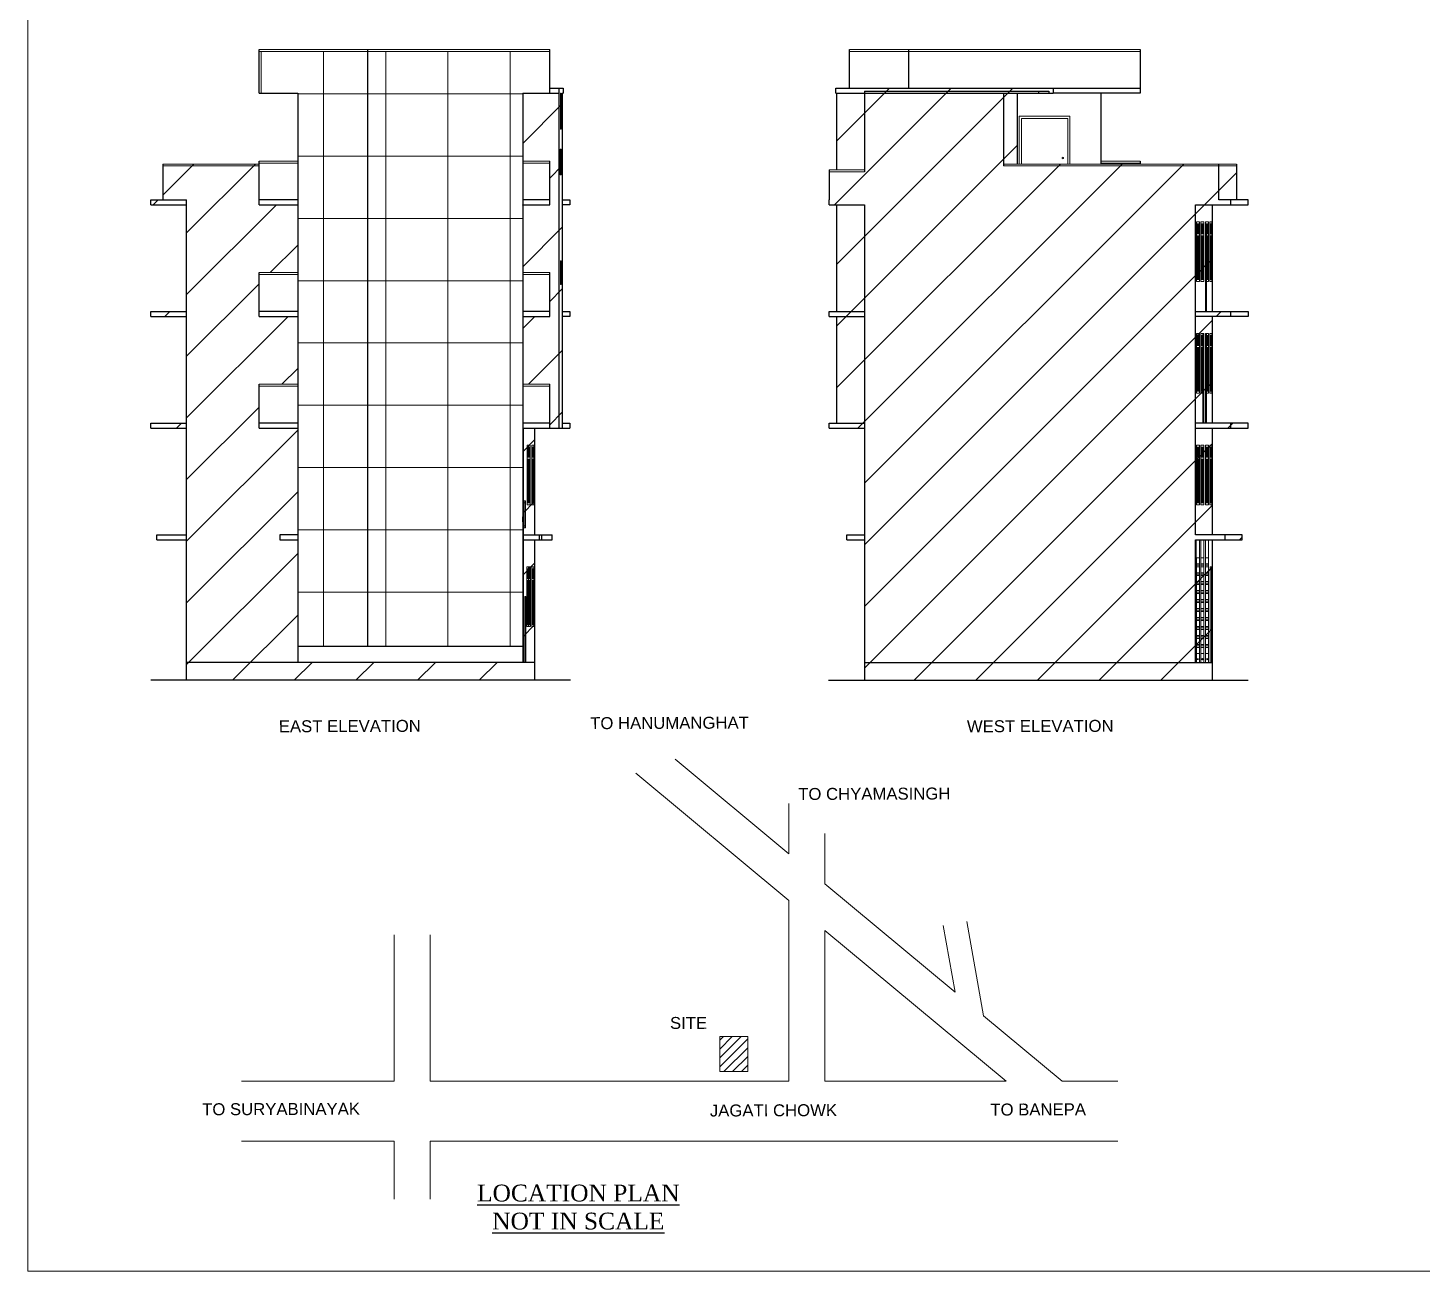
# Model space of a CAD drawing. Header units: inches. Extents: x 118399 to 125163, y -32081 to -26901.
# Drawn here: x 122078 to 123478, y -29056 to -27809 of the extents above; entities that cross this region are included whole.
import ezdxf

# ---------------------------------------------------------------- set-up
doc = ezdxf.new("R2010")
doc.units = ezdxf.units.IN
doc.header["$LTSCALE"] = 5
doc.header["$MEASUREMENT"] = 0
for name, color, linetype, lineweight in [('A-WALL', 7, 'Continuous', 9), ('DOOR', 62, 'Continuous', 0), ('ele1', 21, 'Continuous', 20), ('Railing', 43, 'Continuous', 18), ('win', 5, 'Continuous', 18)]:
    doc.layers.add(name, color=color, linetype=linetype, lineweight=lineweight)
for name, color, linetype in [('column', 4, 'Continuous'), ('TEXT', 6, 'Continuous'), ('WALL', 7, 'Continuous')]:
    doc.layers.add(name, color=color, linetype=linetype)
doc.styles.add('DIMTEXT', font='arial.ttf', dxfattribs={"height": 8})
doc.styles.add('ordinary', font='times.ttf')

msp = doc.modelspace()

# ---------------------------------------------------------------- hatches: boundary and pattern name
at = {"layer": 'A-WALL', "ltscale": 5}
h = msp.add_hatch(dxfattribs=at)
h.set_pattern_fill('ANSI37', color=256, scale=500, angle=45)
h.paths.add_polyline_path([(122575, -27874.4), (122602.1, -27874.4), (122602.1, -27869.4), (122602.1, -27832.4), (122419.4, -27832.4), (122419.4, -28429.4), (122575, -28429.4)])
h.paths.add_polyline_path([(122419.4, -27832.4), (122310.4, -27832.4), (122310.4, -27874.4), (122349.4, -27874.4), (122349.4, -28429.4), (122419.4, -28429.4)])
h.paths.add_polyline_path([(123868.2, -27312), (124000.6, -27312), (124000.6, -27268), (123882.2, -27268), (123882.2, -27200), (123868.2, -27200), (123868.2, -27195), (123868.2, -27088), (123921.2, -27088), (123921.2, -27046), (123594.4, -27046), (123594.4, -27083), (123594.4, -27643), (123868.2, -27643), (123868.2, -27536), (124001, -27536), (124001, -27531), (124001.4, -27531), (124001.4, -27424), (124000.6, -27424), (124000.6, -27419), (123868.2, -27419)])
h.paths.add_polyline_path([(123899.7, -27447), (123971.7, -27447), (123971.7, -27507), (123899.7, -27507)], flags=16)
h.paths.add_polyline_path([(123901.7, -27449), (123934.7, -27449), (123969.7, -27449), (123969.7, -27459), (123969.7, -27505), (123952.7, -27505), (123920.7, -27505), (123901.7, -27505), (123901.7, -27461)], flags=0)
h.paths.add_polyline_path([(123901.7, -27459), (123934.7, -27459), (123952.7, -27459), (123952.7, -27461), (123920.7, -27461), (123901.7, -27461)], flags=0)
at = {"layer": 'WALL', "linetype": 'ByBlock', "ltscale": 5, "true_color": 0xf8991e}
h = msp.add_hatch(dxfattribs=at)
h.set_pattern_fill('ANSI31', color=30, scale=350)
h.set_pattern_definition([(45, (-13531.305, -4278.02), (-30.935922, 30.935922), [])])
h.paths.add_polyline_path([(122310.4, -27945.4), (122213.8, -27945.4), (122213.8, -27981.4), (122201.8, -27981.4), (122201.8, -27986.4), (122237.8, -27986.4), (122237.8, -28093.4), (122201.8, -28093.4), (122201.8, -28098.4), (122237.8, -28098.4), (122237.8, -28205.4), (122201.8, -28205.4), (122201.8, -28210.4), (122237.8, -28210.4), (122237.8, -28317.4), (122207.8, -28317.4), (122207.8, -28322.4), (122237.8, -28322.4), (122237.8, -28463.4), (122587, -28463.4), (122587, -28445.4), (122349.4, -28445.4), (122349.4, -28322.4), (122331.4, -28322.4), (122331.4, -28317.4), (122349.4, -28317.4), (122349.4, -28210.4), (122310.4, -28210.4), (122310.4, -28166.4), (122349.4, -28166.4), (122349.4, -28098.4), (122310.4, -28098.4), (122310.4, -28054.4), (122349.4, -28054.4), (122349.4, -27986.4), (122310.4, -27986.4)])
h.paths.add_polyline_path([(122615.7, -27874.4), (122575, -27874.4), (122575, -27942.4), (122602.1, -27942.4), (122602.1, -27986.4), (122575, -27986.4), (122575, -28054.4), (122602.1, -28054.4), (122602.1, -28098.4), (122575, -28098.4), (122575, -28166.4), (122602.1, -28166.4), (122602.1, -28210.4), (122575, -28210.4), (122575, -28445.4), (122587, -28445.4), (122587, -28322.4), (122604.7, -28322.4), (122604.7, -28317.4), (122587, -28317.4), (122587, -28304.4), (122575, -28304.4), (122575, -28299.4), (122587, -28299.4), (122587, -28210.4), (122622.4, -28210.4), (122622.4, -28205.4), (122614.7, -28205.4), (122614.7, -28098.4), (122622.4, -28098.4), (122622.4, -28093.4), (122614.7, -28093.4), (122614.7, -27986.4), (122622.4, -27986.4), (122622.4, -27981.4), (122614.7, -27981.4), (122614.7, -27874.4)])
h = msp.add_hatch(dxfattribs=at)
h.set_pattern_fill('ANSI31', color=30, scale=350)
h.set_pattern_definition([(45, (114828.204, -24290.43), (-30.93592, 30.93592), [])])
h.paths.add_polyline_path([(122917.9, -28463.4), (122917.9, -28322.4), (122900.2, -28322.4), (122900.2, -28317.4), (122917.9, -28317.4), (122917.9, -28210.4), (122882.5, -28210.4), (122882.5, -28205.4), (122917.9, -28205.4), (122890.2, -28205.4), (122890.2, -28098.4), (122882.5, -28098.4), (122882.5, -28093.4), (122890.2, -28093.4), (122890.2, -27986.4), (122882.5, -27986.4), (122882.5, -27951.4), (122890.2, -27951.4), (122890.2, -27874.4), (122889.2, -27874.4), (122889.2, -27869.4), (123071.2, -27869.4), (123107.2, -27869.4), (123107.2, -27874.4), (123071.2, -27874.4), (123071.2, -27945.4), (123291.1, -27945.4), (123291.1, -27981.4), (123303.1, -27981.4), (123303.1, -27986.4), (123267.1, -27986.4), (123267.1, -28093.4), (123303.1, -28093.4), (123303.1, -28098.4), (123267.1, -28098.4), (123267.1, -28205.4), (123303.1, -28205.4), (123303.1, -28210.4), (123267.1, -28210.4), (123267.1, -28317.4), (123297.1, -28317.4), (123297.1, -28322.4), (123267.1, -28322.4), (123267.1, -28463.4)])
h = msp.add_hatch(dxfattribs=at)
h.set_pattern_fill('ANSI31', color=30, scale=50)
h.set_pattern_definition([(45, (110141.3113, -24830.2254), (-4.4194174, 4.4194174), [])])
h.paths.add_polyline_path([(122772.9, -28855.9), (122800.8, -28855.9), (122800.8, -28820.9), (122772.9, -28820.9)])

# ---------------------------------------------------------------- linework, layer by layer
at = {"layer": 'A-WALL', "color": 1, "ltscale": 5}
for p, q in [((123250.9, -28340.4), (123250.9, -28322.4)), ((123254.2, -28340.4), (123254.2, -28322.4)), ((123255.4, -28340.4), (123255.4, -28322.4)), ((123258.6, -28340.4), (123258.6, -28322.4)), ((123260, -28340.4), (123260, -28322.4)), ((123263.2, -28340.4), (123263.2, -28322.4)), ((123250.9, -28340.4), (123254.2, -28340.4)), ((123251, -28340.4), (123251, -28445.4)), ((123254.1, -28340.4), (123254.1, -28445.4)), ((123255.4, -28340.4), (123258.6, -28340.4)), ((123255.5, -28340.4), (123255.5, -28445.4)), ((123258.5, -28340.4), (123258.5, -28445.4)), ((123260, -28340.4), (123263.2, -28340.4)), ((123260.1, -28340.4), (123260.1, -28445.4)), ((123263.1, -28340.4), (123263.1, -28445.4)), ((123251, -28346.4), (123254.1, -28346.4)), ((123251, -28347.9), (123254.1, -28347.9)), ((123251, -28349.4), (123254.1, -28349.4)), ((123251, -28355.4), (123254.1, -28355.4)), ((123251, -28356.9), (123254.1, -28356.9)), ((123255.5, -28346.4), (123258.5, -28346.4)), ((123255.5, -28347.9), (123258.5, -28347.9)), ((123255.5, -28349.4), (123258.5, -28349.4)), ((123255.5, -28355.4), (123258.5, -28355.4)), ((123255.5, -28356.9), (123258.5, -28356.9)), ((123260.1, -28346.4), (123263.1, -28346.4)), ((123260.1, -28347.9), (123263.1, -28347.9)), ((123260.1, -28349.4), (123263.1, -28349.4)), ((123260.1, -28355.4), (123263.1, -28355.4)), ((123260.1, -28356.9), (123263.1, -28356.9)), ((123251, -28358.4), (123254.1, -28358.4)), ((123251, -28364.4), (123254.1, -28364.4)), ((123251, -28365.9), (123254.1, -28365.9)), ((123251, -28367.4), (123254.1, -28367.4)), ((123255.5, -28358.4), (123258.5, -28358.4)), ((123255.5, -28364.4), (123258.5, -28364.4)), ((123255.5, -28365.9), (123258.5, -28365.9)), ((123255.5, -28367.4), (123258.5, -28367.4)), ((123260.1, -28358.4), (123263.1, -28358.4)), ((123260.1, -28364.4), (123263.1, -28364.4)), ((123260.1, -28365.9), (123263.1, -28365.9)), ((123260.1, -28367.4), (123263.1, -28367.4)), ((123251, -28373.4), (123254.1, -28373.4)), ((123251, -28374.9), (123254.1, -28374.9)), ((123251, -28376.4), (123254.1, -28376.4)), ((123251, -28382.4), (123254.1, -28382.4)), ((123251, -28383.9), (123254.1, -28383.9)), ((123251, -28385.4), (123254.1, -28385.4)), ((123255.5, -28373.4), (123258.5, -28373.4)), ((123255.5, -28374.9), (123258.5, -28374.9)), ((123255.5, -28376.4), (123258.5, -28376.4)), ((123255.5, -28382.4), (123258.5, -28382.4)), ((123255.5, -28383.9), (123258.5, -28383.9)), ((123255.5, -28385.4), (123258.5, -28385.4)), ((123260.1, -28373.4), (123263.1, -28373.4)), ((123260.1, -28374.9), (123263.1, -28374.9)), ((123260.1, -28376.4), (123263.1, -28376.4)), ((123260.1, -28382.4), (123263.1, -28382.4)), ((123260.1, -28383.9), (123263.1, -28383.9)), ((123260.1, -28385.4), (123263.1, -28385.4)), ((123251, -28391.4), (123254.1, -28391.4)), ((123251, -28392.9), (123254.1, -28392.9)), ((123251, -28394.4), (123254.1, -28394.4)), ((123255.5, -28391.4), (123258.5, -28391.4)), ((123255.5, -28392.9), (123258.5, -28392.9)), ((123255.5, -28394.4), (123258.5, -28394.4)), ((123260.1, -28391.4), (123263.1, -28391.4)), ((123260.1, -28392.9), (123263.1, -28392.9)), ((123260.1, -28394.4), (123263.1, -28394.4)), ((123251, -28400.4), (123254.1, -28400.4)), ((123251, -28401.9), (123254.1, -28401.9)), ((123251, -28403.4), (123254.1, -28403.4)), ((123251, -28409.4), (123254.1, -28409.4)), ((123251, -28410.9), (123254.1, -28410.9)), ((123251, -28412.4), (123254.1, -28412.4)), ((123255.5, -28400.4), (123258.5, -28400.4)), ((123255.5, -28401.9), (123258.5, -28401.9)), ((123255.5, -28403.4), (123258.5, -28403.4)), ((123255.5, -28409.4), (123258.5, -28409.4)), ((123255.5, -28410.9), (123258.5, -28410.9)), ((123255.5, -28412.4), (123258.5, -28412.4)), ((123260.1, -28400.4), (123263.1, -28400.4)), ((123260.1, -28401.9), (123263.1, -28401.9)), ((123260.1, -28403.4), (123263.1, -28403.4)), ((123260.1, -28409.4), (123263.1, -28409.4)), ((123260.1, -28410.9), (123263.1, -28410.9)), ((123260.1, -28412.4), (123263.1, -28412.4)), ((123251, -28418.4), (123254.1, -28418.4)), ((123251, -28419.9), (123254.1, -28419.9)), ((123251, -28421.4), (123254.1, -28421.4)), ((123251, -28427.4), (123254.1, -28427.4)), ((123255.5, -28418.4), (123258.5, -28418.4)), ((123255.5, -28419.9), (123258.5, -28419.9)), ((123255.5, -28421.4), (123258.5, -28421.4)), ((123255.5, -28427.4), (123258.5, -28427.4)), ((123260.1, -28418.4), (123263.1, -28418.4)), ((123260.1, -28419.9), (123263.1, -28419.9)), ((123260.1, -28421.4), (123263.1, -28421.4)), ((123260.1, -28427.4), (123263.1, -28427.4)), ((123251, -28428.9), (123254.1, -28428.9)), ((123251, -28430.4), (123254.1, -28430.4)), ((123251, -28436.4), (123254.1, -28436.4)), ((123255.5, -28428.9), (123258.5, -28428.9)), ((123255.5, -28430.4), (123258.5, -28430.4)), ((123255.5, -28436.4), (123258.5, -28436.4)), ((123260.1, -28428.9), (123263.1, -28428.9)), ((123260.1, -28430.4), (123263.1, -28430.4)), ((123260.1, -28436.4), (123263.1, -28436.4))]:
    msp.add_line(p, q, dxfattribs=at)
at = {"layer": 'A-WALL', "ltscale": 5}
for p, q in [((122842.1, -28637.5), (122727.9, -28542.6)), ((122842.1, -28684.4), (122688.5, -28556.6)), ((122842.1, -28637.5), (122842.1, -28587)), ((122878.1, -28667.5), (122878.1, -28617)), ((123008.8, -28776.1), (122878.1, -28667.5)), ((122842.1, -28865.6), (122842.1, -28684.4)), ((123037.4, -28799.9), (123020.5, -28705.3)), ((122446, -28865.6), (122446, -28718.6)), ((122482, -28865.6), (122482, -28718.6)), ((122878.1, -28865.6), (122878.1, -28714.3)), ((123060.1, -28865.6), (122878.1, -28714.3)), ((123008.8, -28776.1), (122996.9, -28709.5)), ((123116.4, -28865.6), (123037.4, -28799.9)), ((122446, -28865.6), (122292.7, -28865.6)), ((122482, -28865.6), (122842.1, -28865.6)), ((122878.1, -28865.6), (123060.1, -28865.6)), ((123116.4, -28865.6), (123172.1, -28865.6)), ((122292.7, -28925.6), (122446, -28925.6)), ((122446, -28983.8), (122446, -28925.6)), ((122482, -28925.6), (123172.1, -28925.6)), ((122482, -28983.8), (122482, -28925.6))]:
    msp.add_line(p, q, dxfattribs=at)
at = {"layer": 'A-WALL', "color": 1, "ltscale": 5}
for points in [[(123251.1, -28441.5), (123251.3, -28441.5), (123251.3, -28442.8), (123251.1, -28442.8)], [(123252.4, -28441.5), (123252.6, -28441.5), (123252.6, -28442.8), (123252.4, -28442.8)], [(123254, -28441.5), (123253.8, -28441.5), (123253.8, -28442.8), (123254, -28442.8)], [(123255.6, -28441.5), (123255.8, -28441.5), (123255.8, -28442.8), (123255.6, -28442.8)], [(123256.9, -28441.5), (123257.2, -28441.5), (123257.2, -28442.8), (123256.9, -28442.8)], [(123258.5, -28441.5), (123258.3, -28441.5), (123258.3, -28442.8), (123258.5, -28442.8)], [(123260.1, -28441.5), (123260.3, -28441.5), (123260.3, -28442.8), (123260.1, -28442.8)], [(123261.5, -28441.5), (123261.7, -28441.5), (123261.7, -28442.8), (123261.5, -28442.8)], [(123263.1, -28441.5), (123262.9, -28441.5), (123262.9, -28442.8), (123263.1, -28442.8)]]:
    msp.add_lwpolyline(points, close=True, dxfattribs=at)
at = {"layer": 'A-WALL', "ltscale": 5}
msp.add_lwpolyline([(122772.9, -28820.9), (122800.8, -28820.9), (122800.8, -28855.9), (122772.9, -28855.9)], close=True, dxfattribs=at)
for centre, radius in [((123117, -27939.4), 0.766), ((122577.5, -28416.6), 0.0229)]:
    msp.add_circle(centre, radius, dxfattribs=at)
at = {"layer": 'DOOR', "lineweight": 13}
for p, q in [((123073.1, -27897.4), (123073.1, -27945.4)), ((123073.1, -27897.4), (123124.1, -27897.4)), ((123073.1, -27945.4), (123073.1, -27898.4)), ((123075.6, -27899.9), (123075.6, -27945.4)), ((123075.6, -27899.9), (123122.1, -27899.9)), ((123122.1, -27945.4), (123122.1, -27899.9)), ((123124.1, -27945.4), (123124.1, -27897.4)), ((122577.2, -28445.2), (122577.2, -28379.4)), ((122577.2, -28379.4), (122577.2, -28445.4)), ((122577.2, -28379.4), (122578.3, -28379.4)), ((122577.3, -28381.9), (122577.3, -28445.4)), ((122577.3, -28381.9), (122578.2, -28381.9)), ((122578.2, -28445.4), (122578.2, -28381.9)), ((122578.3, -28445.4), (122578.3, -28379.4))]:
    msp.add_line(p, q, dxfattribs=at)
at = {"layer": 'DOOR'}
msp.add_lwpolyline([(123264.8, -28352.4), (123264.8, -28445.4), (123264.7, -28445.4), (123264.7, -28349.4), (123266.2, -28349.4), (123266.2, -28445.4), (123266.1, -28445.4), (123266.1, -28352.4)], close=True, dxfattribs=at)
at = {"layer": 'ele1'}
msp.add_lwpolyline([(122078.5, -26900.8), (125163.4, -26900.8), (125163.4, -29056.1), (122078.5, -29056.1)], close=True, dxfattribs=at)
msp.add_lwpolyline([(122078.5, -26900.8), (125163.4, -26900.8), (125163.4, -29056.1), (122078.5, -29056.1)], close=True, dxfattribs=at)
at = {"layer": 'Railing', "color": 30}
for p, q in [((122310.4, -27830.4), (122419.4, -27830.4)), ((122310.4, -27832.4), (122419.4, -27832.4)), ((122419.4, -27830.4), (122602.1, -27830.4)), ((122419.4, -27832.4), (122602.1, -27832.4)), ((122902.8, -27830.4), (123194.5, -27830.4)), ((122902.8, -27832.4), (123194.5, -27832.4)), ((122213.8, -27945.4), (122310.4, -27945.4)), ((122213.8, -27947.4), (122310.4, -27947.4)), ((122310.4, -27942.4), (122349.4, -27942.4)), ((122310.4, -27944.4), (122349.4, -27944.4)), ((122575, -27942.4), (122602.1, -27942.4)), ((122575, -27944.4), (122602.1, -27944.4)), ((122882.5, -27951.4), (122917.9, -27951.4)), ((123057.4, -27945.4), (123291.1, -27945.4)), ((123057.4, -27947.4), (123291.1, -27947.4)), ((123155.5, -27942.4), (123194.5, -27942.4)), ((123155.5, -27944.4), (123194.5, -27944.4)), ((122882.5, -27953.4), (122917.9, -27953.4)), ((122310.4, -28054.4), (122349.4, -28054.4)), ((122310.4, -28056.4), (122349.4, -28056.4)), ((122575, -28054.4), (122602.1, -28054.4)), ((122575, -28056.4), (122602.1, -28056.4)), ((122310.4, -28166.4), (122349.4, -28166.4)), ((122310.4, -28168.4), (122349.4, -28168.4)), ((122575, -28166.4), (122602.1, -28166.4)), ((122575, -28168.4), (122602.1, -28168.4))]:
    msp.add_line(p, q, dxfattribs=at)
at = {"layer": 'WALL', "color": 2, "linetype": 'ByBlock', "ltscale": 5}
for p, q in [((122310.4, -27869.4), (122310.4, -27830.4)), ((122419.4, -27830.4), (122419.4, -28429.4)), ((122602.1, -27869.4), (122602.1, -27830.4)), ((122902.8, -27869.4), (122902.8, -27830.4)), ((122962.2, -27830.4), (122962.2, -27869.4)), ((123194.5, -27830.4), (123194.5, -27874.4)), ((122310.4, -27874.4), (122310.4, -27869.4)), ((122310.4, -27874.4), (122349.4, -27874.4)), ((122349.4, -27874.4), (122349.4, -28445.4)), ((122575, -27874.4), (122611.7, -27874.4)), ((122575, -27874.4), (122575, -28445.4)), ((122575, -27874.4), (122602.1, -27874.4)), ((122602.1, -27869.4), (122615.7, -27869.4)), ((122602.1, -27874.4), (122602.1, -27869.4)), ((122611.7, -28210.4), (122611.7, -27869.4)), ((122614.7, -27874.4), (122614.7, -28210.4)), ((122614.7, -27874.4), (122615.7, -27874.4)), ((122615.7, -27869.4), (122615.7, -27874.4)), ((122889.2, -27869.4), (123107.2, -27869.4)), ((122889.2, -27874.4), (122889.2, -27869.4)), ((122889.2, -27874.4), (123107.2, -27874.4)), ((122890.2, -27951.4), (122890.2, -27874.4)), ((122917.9, -27872.4), (122917.9, -27953.4)), ((122917.9, -27872.4), (123102.9, -27872.4)), ((122917.9, -27874.4), (122917.9, -27953.4)), ((123057.4, -27874.4), (123057.4, -27947.4)), ((123057.4, -27874.4), (123057.4, -27947.4)), ((123071.2, -27874.4), (123071.2, -27945.4)), ((123092.8, -27874.4), (123092.8, -27872.4)), ((123102.9, -27872.4), (123102.9, -27874.4)), ((123107.2, -27869.4), (123107.2, -27874.4)), ((123107.2, -27869.4), (123194.5, -27869.4)), ((123194.5, -27874.4), (123107.2, -27874.4)), ((123155.5, -27945.4), (123155.5, -27874.4)), ((122213.8, -27945.4), (122213.8, -27981.4)), ((122310.4, -27981.4), (122310.4, -27942.4)), ((122602.1, -27981.4), (122602.1, -27942.4)), ((122882.5, -27951.4), (122882.5, -27981.4)), ((123194.5, -27942.4), (123194.5, -27945.4)), ((123273.6, -27981.4), (123273.6, -27945.4)), ((123291.1, -27945.4), (123291.1, -27981.4)), ((122201.8, -27981.4), (122237.8, -27981.4)), ((122201.8, -27986.4), (122201.8, -27981.4)), ((122201.8, -27986.4), (122237.8, -27986.4)), ((122237.8, -28463.4), (122237.8, -27981.4)), ((122349.4, -27981.4), (122310.4, -27981.4)), ((122310.4, -27986.4), (122310.4, -27981.4)), ((122310.4, -27986.4), (122349.4, -27986.4)), ((122602.1, -27981.4), (122575, -27981.4)), ((122575, -27986.4), (122602.1, -27986.4)), ((122602.1, -27986.4), (122602.1, -27981.4)), ((122614.7, -27981.4), (122622.4, -27981.4)), ((122622.4, -27986.4), (122614.7, -27986.4)), ((122622.4, -27981.4), (122622.4, -27986.4)), ((122882.5, -27986.4), (122882.5, -27981.4)), ((122882.5, -27986.4), (122917.9, -27986.4)), ((122890.2, -28093.4), (122890.2, -27986.4)), ((122917.9, -27986.4), (122917.9, -28210.4)), ((123250, -27986.4), (123303.1, -27986.4)), ((123250, -28317.4), (123250, -27986.4)), ((123267.1, -28093.4), (123267.1, -27986.4)), ((123285.4, -27981.4), (123273.6, -27981.4)), ((123303.1, -27981.4), (123285.4, -27981.4)), ((123285.4, -27986.4), (123285.4, -27981.4)), ((123303.1, -27986.4), (123303.1, -27981.4)), ((122310.4, -28093.4), (122310.4, -28054.4)), ((122602.1, -28093.4), (122602.1, -28054.4)), ((122201.8, -28093.4), (122237.8, -28093.4)), ((122201.8, -28098.4), (122201.8, -28093.4)), ((122201.8, -28098.4), (122237.8, -28098.4)), ((122349.4, -28093.4), (122310.4, -28093.4)), ((122310.4, -28098.4), (122310.4, -28093.4)), ((122310.4, -28098.4), (122349.4, -28098.4)), ((122602.1, -28093.4), (122575, -28093.4)), ((122575, -28098.4), (122602.1, -28098.4)), ((122602.1, -28098.4), (122602.1, -28093.4)), ((122614.7, -28093.4), (122622.4, -28093.4)), ((122622.4, -28098.4), (122614.7, -28098.4)), ((122622.4, -28093.4), (122622.4, -28098.4)), ((122882.5, -28093.4), (122917.9, -28093.4)), ((122882.5, -28098.4), (122882.5, -28093.4)), ((122882.5, -28098.4), (122917.9, -28098.4)), ((122890.2, -28205.4), (122890.2, -28098.4)), ((123250, -28093.4), (123303.1, -28093.4)), ((123303.1, -28098.4), (123250, -28098.4)), ((123267.1, -28205.4), (123267.1, -28098.4)), ((123285.4, -28098.4), (123285.4, -28093.4)), ((123303.1, -28093.4), (123303.1, -28098.4)), ((122310.4, -28205.4), (122310.4, -28166.4)), ((122602.1, -28205.4), (122602.1, -28166.4)), ((122201.8, -28205.4), (122237.8, -28205.4)), ((122201.8, -28210.4), (122201.8, -28205.4)), ((122201.8, -28210.4), (122237.8, -28210.4)), ((122349.4, -28205.4), (122310.4, -28205.4)), ((122310.4, -28210.4), (122310.4, -28205.4)), ((122310.4, -28210.4), (122349.4, -28210.4)), ((122602.1, -28205.4), (122575, -28205.4)), ((122575, -28210.4), (122602.1, -28210.4)), ((122575.7, -28210.4), (122622.4, -28210.4)), ((122575.7, -28299.4), (122575.7, -28210.4)), ((122575.7, -28295.4), (122575.7, -28210.4)), ((122587, -28210.4), (122587, -28317.4)), ((122602.1, -28210.4), (122602.1, -28205.4)), ((122614.7, -28205.4), (122622.4, -28205.4)), ((122622.4, -28205.4), (122622.4, -28210.4)), ((122882.5, -28205.4), (122917.9, -28205.4)), ((122882.5, -28210.4), (122882.5, -28205.4)), ((122882.5, -28210.4), (122917.9, -28210.4)), ((122917.9, -28210.4), (122917.9, -28463.4)), ((123303.1, -28205.4), (123250, -28205.4)), ((123250, -28210.4), (123303.1, -28210.4)), ((123267.1, -28317.4), (123267.1, -28210.4)), ((123285.4, -28210.4), (123285.4, -28205.4)), ((123303.1, -28210.4), (123303.1, -28205.4)), ((122575, -28304.4), (122575, -28299.4)), ((122575.7, -28317.4), (122575.7, -28295.4)), ((122575.7, -28445.4), (122575.7, -28304.4)), ((122587, -28304.4), (122587, -28317.4)), ((122207.8, -28317.4), (122237.8, -28317.4)), ((122207.8, -28322.4), (122207.8, -28317.4)), ((122207.8, -28322.4), (122237.8, -28322.4)), ((122331.4, -28317.4), (122331.4, -28322.4)), ((122349.4, -28317.4), (122331.4, -28317.4)), ((122331.4, -28322.4), (122349.4, -28322.4)), ((122575.7, -28317.4), (122604.7, -28317.4)), ((122575.7, -28322.4), (122604.7, -28322.4)), ((122587, -28322.4), (122587, -28445.4)), ((122591.4, -28317.4), (122591.4, -28322.4)), ((122593.7, -28317.4), (122593.7, -28322.4)), ((122604.7, -28322.4), (122604.7, -28317.4)), ((122900.2, -28317.4), (122917.9, -28317.4)), ((122900.2, -28322.4), (122900.2, -28317.4)), ((122900.2, -28322.4), (122917.9, -28322.4)), ((123297.1, -28317.4), (123250, -28317.4)), ((123250, -28445.4), (123250, -28322.4)), ((123250, -28322.4), (123297.1, -28322.4)), ((123267.1, -28463.4), (123267.1, -28322.4)), ((123279.5, -28317.4), (123279.5, -28322.4)), ((123297.1, -28322.4), (123297.1, -28317.4)), ((122575, -28429.4), (122349.4, -28429.4)), ((122587, -28445.4), (122237.8, -28445.4)), ((122587, -28445.4), (122587, -28463.4)), ((122917.9, -28445.4), (123267.1, -28445.4)), ((122623, -28463.4), (122201.8, -28463.4)), ((122881.9, -28463.4), (123303.1, -28463.4))]:
    msp.add_line(p, q, dxfattribs=at)
at = {"layer": 'win'}
for p, q in [((122612.9, -27874.4), (122612.9, -27910.4)), ((122612.9, -27874.4), (122613.5, -27874.4)), ((122612.9, -27876.4), (122612.9, -27908.4)), ((122612.9, -27876.4), (122613.4, -27876.4)), ((122613.2, -27876.4), (122613.2, -27908.4)), ((122613.4, -27876.4), (122613.4, -27908.4)), ((122613.5, -27874.4), (122613.5, -27910.4)), ((122613.4, -27908.4), (122612.9, -27908.4)), ((122613.5, -27910.4), (122612.9, -27910.4)), ((122612.7, -27930.4), (122612.7, -27956.4)), ((122612.7, -27930.4), (122613.6, -27930.4)), ((122612.8, -27932.4), (122612.8, -27954.4)), ((122612.8, -27932.4), (122613.6, -27932.4)), ((122613.2, -27932.4), (122613.2, -27954.4)), ((122613.6, -27930.4), (122613.6, -27956.4)), ((122613.6, -27932.4), (122613.6, -27954.4)), ((122613.6, -27956.4), (122612.7, -27956.4)), ((122613.6, -27954.4), (122612.8, -27954.4)), ((123251.1, -28003.4), (123254, -28003.4)), ((123251.1, -28063.4), (123251.1, -28003.4)), ((123251.2, -28005.4), (123252, -28005.4)), ((123251.2, -28015.4), (123251.2, -28005.4)), ((123252, -28005.4), (123252, -28015.4)), ((123252.1, -28005.4), (123253, -28005.4)), ((123252.1, -28005.4), (123252.1, -28015.4)), ((123253, -28005.4), (123253.9, -28005.4)), ((123253, -28005.4), (123253, -28015.4)), ((123253, -28005.4), (123253, -28015.4)), ((123253.9, -28015.4), (123253.9, -28005.4)), ((123254, -28063.4), (123254, -28003.4)), ((123255.6, -28003.4), (123258.5, -28003.4)), ((123255.6, -28063.4), (123255.6, -28003.4)), ((123255.7, -28005.4), (123256.6, -28005.4)), ((123255.7, -28015.4), (123255.7, -28005.4)), ((123256.6, -28005.4), (123257.5, -28005.4)), ((123256.6, -28005.4), (123256.6, -28015.4)), ((123256.6, -28005.4), (123256.6, -28015.4)), ((123257.5, -28005.4), (123258.4, -28005.4)), ((123257.5, -28005.4), (123257.5, -28015.4)), ((123257.5, -28005.4), (123257.5, -28015.4)), ((123258.4, -28015.4), (123258.4, -28005.4)), ((123258.5, -28063.4), (123258.5, -28003.4)), ((123260.2, -28003.4), (123263, -28003.4)), ((123260.2, -28093.4), (123260.2, -28003.4)), ((123260.2, -28005.4), (123261, -28005.4)), ((123260.2, -28015.4), (123260.2, -28005.4)), ((123261, -28005.4), (123261, -28015.4)), ((123261.1, -28005.4), (123262, -28005.4)), ((123261.1, -28005.4), (123261.1, -28015.4)), ((123261.1, -28005.4), (123261.1, -28015.4)), ((123261.1, -28005.4), (123261.1, -28093.4)), ((123262, -28005.4), (123262, -28015.4)), ((123262.1, -28005.4), (123263, -28005.4)), ((123262.1, -28005.4), (123262.1, -28015.4)), ((123263, -28063.4), (123263, -28003.4)), ((123263, -28015.4), (123263, -28005.4)), ((123264.4, -28003.4), (123266.5, -28003.4)), ((123264.4, -28063.4), (123264.4, -28003.4)), ((123264.4, -28005.4), (123265.4, -28005.4)), ((123264.4, -28015.4), (123264.4, -28005.4)), ((123265.4, -28015.4), (123265.4, -28005.4)), ((123265.5, -28005.4), (123266.5, -28005.4)), ((123265.5, -28015.4), (123265.5, -28005.4)), ((123266.5, -28063.4), (123266.5, -28003.4)), ((123266.5, -28015.4), (123266.5, -28005.4)), ((123251.2, -28015.4), (123252, -28015.4)), ((123251.2, -28017.4), (123251.7, -28017.4)), ((123251.2, -28061.4), (123251.2, -28017.4)), ((123251.7, -28017.4), (123252.2, -28017.4)), ((123251.7, -28017.4), (123251.7, -28061.4)), ((123251.7, -28017.4), (123251.7, -28061.4)), ((123252.1, -28015.4), (123253, -28015.4)), ((123252.2, -28017.4), (123252.2, -28061.4)), ((123252.3, -28017.4), (123252.8, -28017.4)), ((123252.3, -28017.4), (123252.3, -28061.4)), ((123252.8, -28017.4), (123253.3, -28017.4)), ((123252.8, -28017.4), (123252.8, -28061.4)), ((123252.8, -28017.4), (123252.8, -28061.4)), ((123253, -28015.4), (123253.9, -28015.4)), ((123253.3, -28017.4), (123253.3, -28061.4)), ((123253.4, -28017.4), (123253.9, -28017.4)), ((123253.4, -28017.4), (123253.4, -28061.4)), ((123253.9, -28061.4), (123253.9, -28017.4)), ((123255.7, -28015.4), (123256.6, -28015.4)), ((123255.7, -28017.4), (123256.2, -28017.4)), ((123255.7, -28061.4), (123255.7, -28017.4)), ((123256.2, -28017.4), (123256.7, -28017.4)), ((123256.2, -28017.4), (123256.2, -28061.4)), ((123256.2, -28017.4), (123256.2, -28061.4)), ((123256.6, -28015.4), (123257.5, -28015.4)), ((123256.7, -28017.4), (123256.7, -28061.4)), ((123256.8, -28017.4), (123257.3, -28017.4)), ((123256.8, -28017.4), (123256.8, -28061.4)), ((123257.3, -28017.4), (123257.8, -28017.4)), ((123257.3, -28017.4), (123257.3, -28061.4)), ((123257.3, -28017.4), (123257.3, -28061.4)), ((123257.5, -28015.4), (123258.4, -28015.4)), ((123257.8, -28017.4), (123257.8, -28061.4)), ((123257.9, -28017.4), (123258.4, -28017.4)), ((123257.9, -28017.4), (123257.9, -28061.4)), ((123258.4, -28061.4), (123258.4, -28017.4)), ((123261, -28015.4), (123260.2, -28015.4)), ((123260.2, -28093.4), (123260.2, -28017.4)), ((123261, -28017.4), (123260.2, -28017.4)), ((123261, -28017.4), (123261, -28093.4)), ((123261.1, -28015.4), (123262, -28015.4)), ((123261.1, -28017.4), (123261.7, -28017.4)), ((123261.7, -28017.4), (123262.3, -28017.4)), ((123261.7, -28017.4), (123261.7, -28061.4)), ((123261.7, -28017.4), (123261.7, -28061.4)), ((123262.1, -28015.4), (123263, -28015.4)), ((123262.3, -28017.4), (123262.3, -28061.4)), ((123262.4, -28017.4), (123263, -28017.4)), ((123262.4, -28017.4), (123262.4, -28061.4)), ((123263, -28061.4), (123263, -28017.4)), ((123264.4, -28015.4), (123265.4, -28015.4)), ((123264.4, -28017.4), (123264.9, -28017.4)), ((123264.4, -28061.4), (123264.4, -28017.4)), ((123264.9, -28017.4), (123264.9, -28061.4)), ((123265, -28017.4), (123265.9, -28017.4)), ((123265, -28017.4), (123265, -28061.4)), ((123265.5, -28015.4), (123266.5, -28015.4)), ((123265.9, -28017.4), (123266.5, -28017.4)), ((123265.9, -28017.4), (123265.9, -28061.4)), ((123265.9, -28017.4), (123265.9, -28061.4)), ((123266.5, -28061.4), (123266.5, -28017.4)), ((122612.9, -28042.4), (122612.9, -28066.4)), ((122612.9, -28042.4), (122613.5, -28042.4)), ((122612.9, -28044.4), (122612.9, -28064.4)), ((122612.9, -28044.4), (122613.4, -28044.4)), ((122613.2, -28044.4), (122613.2, -28064.4)), ((122613.4, -28044.4), (122613.4, -28064.4)), ((122613.5, -28042.4), (122613.5, -28066.4)), ((123251.1, -28063.4), (123254, -28063.4)), ((123251.2, -28061.4), (123251.7, -28061.4)), ((123251.7, -28061.4), (123252.2, -28061.4)), ((123252.3, -28061.4), (123252.8, -28061.4)), ((123252.8, -28061.4), (123253.3, -28061.4)), ((123253.4, -28061.4), (123253.9, -28061.4)), ((123255.6, -28063.4), (123258.5, -28063.4)), ((123255.7, -28061.4), (123256.2, -28061.4)), ((123256.2, -28061.4), (123256.7, -28061.4)), ((123256.8, -28061.4), (123257.3, -28061.4)), ((123257.3, -28061.4), (123257.8, -28061.4)), ((123257.9, -28061.4), (123258.4, -28061.4)), ((123261.1, -28061.4), (123261.7, -28061.4)), ((123261.1, -28063.4), (123263, -28063.4)), ((123261.7, -28061.4), (123262.3, -28061.4)), ((123262.4, -28061.4), (123263, -28061.4)), ((123264.4, -28061.4), (123264.9, -28061.4)), ((123264.4, -28063.4), (123266.5, -28063.4)), ((123265, -28061.4), (123265.9, -28061.4)), ((123265.9, -28061.4), (123266.5, -28061.4)), ((122613.4, -28064.4), (122612.9, -28064.4)), ((122613.5, -28066.4), (122612.9, -28066.4)), ((123251.1, -28115.4), (123254, -28115.4)), ((123251.1, -28175.4), (123251.1, -28115.4)), ((123251.2, -28117.4), (123252, -28117.4)), ((123251.2, -28127.4), (123251.2, -28117.4)), ((123252, -28117.4), (123252, -28127.4)), ((123252.1, -28117.4), (123253, -28117.4)), ((123252.1, -28117.4), (123252.1, -28127.4)), ((123253, -28117.4), (123253.9, -28117.4)), ((123253, -28117.4), (123253, -28127.4)), ((123253, -28117.4), (123253, -28127.4)), ((123253.9, -28127.4), (123253.9, -28117.4)), ((123254, -28175.4), (123254, -28115.4)), ((123258.5, -28115.4), (123255.6, -28115.4)), ((123255.6, -28175.4), (123255.6, -28115.4)), ((123256.6, -28117.4), (123255.7, -28117.4)), ((123255.7, -28127.4), (123255.7, -28117.4)), ((123257.5, -28117.4), (123256.6, -28117.4)), ((123256.6, -28117.4), (123256.6, -28127.4)), ((123256.6, -28117.4), (123256.6, -28127.4)), ((123257.5, -28117.4), (123257.5, -28127.4)), ((123257.6, -28115.4), (123257.6, -28205.4)), ((123258.4, -28117.4), (123257.6, -28117.4)), ((123257.6, -28117.4), (123257.6, -28127.4)), ((123257.6, -28117.4), (123257.6, -28127.4)), ((123258.4, -28127.4), (123258.4, -28117.4)), ((123258.5, -28205.4), (123258.5, -28115.4)), ((123260.2, -28115.4), (123263, -28115.4)), ((123260.2, -28205.4), (123260.2, -28115.4)), ((123260.2, -28117.4), (123261, -28117.4)), ((123260.2, -28127.4), (123260.2, -28117.4)), ((123261, -28117.4), (123261, -28127.4)), ((123261.1, -28115.4), (123261.1, -28205.4)), ((123261.1, -28117.4), (123262, -28117.4)), ((123261.1, -28117.4), (123261.1, -28127.4)), ((123261.1, -28117.4), (123261.1, -28127.4)), ((123262, -28117.4), (123262, -28127.4)), ((123262.1, -28117.4), (123263, -28117.4)), ((123262.1, -28117.4), (123262.1, -28127.4)), ((123263, -28175.4), (123263, -28115.4)), ((123263, -28127.4), (123263, -28117.4)), ((123264.4, -28115.4), (123266.5, -28115.4)), ((123264.4, -28175.4), (123264.4, -28115.4)), ((123264.4, -28117.4), (123265.4, -28117.4)), ((123264.4, -28127.4), (123264.4, -28117.4)), ((123265.4, -28127.4), (123265.4, -28117.4)), ((123265.5, -28117.4), (123266.5, -28117.4)), ((123265.5, -28127.4), (123265.5, -28117.4)), ((123266.5, -28175.4), (123266.5, -28115.4)), ((123266.5, -28127.4), (123266.5, -28117.4)), ((123251.2, -28127.4), (123252, -28127.4)), ((123251.2, -28129.4), (123251.7, -28129.4)), ((123251.2, -28173.4), (123251.2, -28129.4)), ((123251.7, -28129.4), (123252.2, -28129.4)), ((123251.7, -28129.4), (123251.7, -28173.4)), ((123251.7, -28129.4), (123251.7, -28173.4)), ((123252.1, -28127.4), (123253, -28127.4)), ((123252.2, -28129.4), (123252.2, -28173.4)), ((123252.3, -28129.4), (123252.8, -28129.4)), ((123252.3, -28129.4), (123252.3, -28173.4)), ((123252.8, -28129.4), (123253.3, -28129.4)), ((123252.8, -28129.4), (123252.8, -28173.4)), ((123252.8, -28129.4), (123252.8, -28173.4)), ((123253, -28127.4), (123253.9, -28127.4)), ((123253.3, -28129.4), (123253.3, -28173.4)), ((123253.4, -28129.4), (123253.9, -28129.4)), ((123253.4, -28129.4), (123253.4, -28173.4)), ((123253.9, -28173.4), (123253.9, -28129.4)), ((123256.6, -28127.4), (123255.7, -28127.4)), ((123256.3, -28129.4), (123255.7, -28129.4)), ((123255.7, -28173.4), (123255.7, -28129.4)), ((123256.9, -28129.4), (123256.3, -28129.4)), ((123256.3, -28129.4), (123256.3, -28173.4)), ((123256.3, -28129.4), (123256.3, -28173.4)), ((123257.5, -28127.4), (123256.6, -28127.4)), ((123256.9, -28129.4), (123256.9, -28173.4)), ((123257.6, -28129.4), (123257, -28129.4)), ((123257, -28129.4), (123257, -28173.4)), ((123257.6, -28127.4), (123258.4, -28127.4)), ((123257.6, -28129.4), (123257.6, -28205.4)), ((123257.6, -28129.4), (123258.4, -28129.4)), ((123258.4, -28205.4), (123258.4, -28129.4)), ((123261, -28127.4), (123260.2, -28127.4)), ((123260.2, -28205.4), (123260.2, -28129.4)), ((123261, -28129.4), (123260.2, -28129.4)), ((123261, -28129.4), (123261, -28205.4)), ((123261.1, -28127.4), (123262, -28127.4)), ((123261.1, -28129.4), (123261.7, -28129.4)), ((123261.7, -28129.4), (123262.3, -28129.4)), ((123261.7, -28129.4), (123261.7, -28173.4)), ((123261.7, -28129.4), (123261.7, -28173.4)), ((123262.1, -28127.4), (123263, -28127.4)), ((123262.3, -28129.4), (123262.3, -28173.4)), ((123262.4, -28129.4), (123263, -28129.4)), ((123262.4, -28129.4), (123262.4, -28173.4)), ((123263, -28173.4), (123263, -28129.4)), ((123264.4, -28127.4), (123265.4, -28127.4)), ((123264.4, -28129.4), (123264.9, -28129.4)), ((123264.4, -28173.4), (123264.4, -28129.4)), ((123264.9, -28129.4), (123264.9, -28173.4)), ((123265, -28129.4), (123265.9, -28129.4)), ((123265, -28129.4), (123265, -28173.4)), ((123265.5, -28127.4), (123266.5, -28127.4)), ((123265.9, -28129.4), (123266.5, -28129.4)), ((123265.9, -28129.4), (123265.9, -28173.4)), ((123265.9, -28129.4), (123265.9, -28173.4)), ((123266.5, -28173.4), (123266.5, -28129.4)), ((123251.1, -28175.4), (123254, -28175.4)), ((123251.2, -28173.4), (123251.7, -28173.4)), ((123251.7, -28173.4), (123252.2, -28173.4)), ((123252.3, -28173.4), (123252.8, -28173.4)), ((123252.8, -28173.4), (123253.3, -28173.4)), ((123253.4, -28173.4), (123253.9, -28173.4)), ((123257.6, -28175.4), (123255.6, -28175.4)), ((123256.3, -28173.4), (123255.7, -28173.4)), ((123256.9, -28173.4), (123256.3, -28173.4)), ((123257.6, -28173.4), (123257, -28173.4)), ((123261.1, -28173.4), (123261.7, -28173.4)), ((123261.1, -28175.4), (123263, -28175.4)), ((123261.7, -28173.4), (123262.3, -28173.4)), ((123262.4, -28173.4), (123263, -28173.4)), ((123264.4, -28173.4), (123264.9, -28173.4)), ((123264.4, -28175.4), (123266.5, -28175.4)), ((123265, -28173.4), (123265.9, -28173.4)), ((123265.9, -28173.4), (123266.5, -28173.4)), ((122579.6, -28227.4), (122582.4, -28227.4)), ((122579.6, -28287.4), (122579.6, -28227.4)), ((122579.6, -28229.4), (122580.5, -28229.4)), ((122579.6, -28239.4), (122579.6, -28229.4)), ((122580.5, -28229.4), (122580.5, -28239.4)), ((122580.6, -28229.4), (122581.4, -28229.4)), ((122580.6, -28229.4), (122580.6, -28239.4)), ((122581.4, -28229.4), (122581.4, -28239.4)), ((122581.5, -28229.4), (122582.4, -28229.4)), ((122581.5, -28229.4), (122581.5, -28239.4)), ((122582.4, -28287.4), (122582.4, -28227.4)), ((122582.4, -28239.4), (122582.4, -28229.4)), ((122584.1, -28227.4), (122586.3, -28227.4)), ((122584.1, -28287.4), (122584.1, -28227.4)), ((122584.2, -28229.4), (122585.2, -28229.4)), ((122584.2, -28239.4), (122584.2, -28229.4)), ((122585.2, -28229.4), (122586.2, -28229.4)), ((122585.2, -28239.4), (122585.2, -28229.4)), ((122585.2, -28239.4), (122585.2, -28229.4)), ((122586.2, -28239.4), (122586.2, -28229.4)), ((122586.3, -28287.4), (122586.3, -28227.4)), ((123251.1, -28227.4), (123254, -28227.4)), ((123251.1, -28287.4), (123251.1, -28227.4)), ((123251.2, -28229.4), (123252, -28229.4)), ((123251.2, -28239.4), (123251.2, -28229.4)), ((123252, -28229.4), (123252, -28239.4)), ((123252.1, -28229.4), (123253, -28229.4)), ((123252.1, -28229.4), (123252.1, -28239.4)), ((123253, -28229.4), (123253.9, -28229.4)), ((123253, -28229.4), (123253, -28239.4)), ((123253, -28229.4), (123253, -28239.4)), ((123253.9, -28239.4), (123253.9, -28229.4)), ((123254, -28287.4), (123254, -28227.4)), ((123255.6, -28227.4), (123258.5, -28227.4)), ((123255.6, -28287.4), (123255.6, -28227.4)), ((123255.7, -28229.4), (123256.6, -28229.4)), ((123255.7, -28239.4), (123255.7, -28229.4)), ((123256.6, -28229.4), (123257.5, -28229.4)), ((123256.6, -28229.4), (123256.6, -28239.4)), ((123256.6, -28229.4), (123256.6, -28239.4)), ((123257.5, -28229.4), (123258.4, -28229.4)), ((123257.5, -28229.4), (123257.5, -28239.4)), ((123257.5, -28229.4), (123257.5, -28239.4)), ((123258.4, -28239.4), (123258.4, -28229.4)), ((123258.5, -28287.4), (123258.5, -28227.4)), ((123260.2, -28227.4), (123263, -28227.4)), ((123260.2, -28287.4), (123260.2, -28227.4)), ((123260.2, -28229.4), (123261.1, -28229.4)), ((123260.2, -28239.4), (123260.2, -28229.4)), ((123261.1, -28229.4), (123261.1, -28239.4)), ((123261.2, -28229.4), (123262, -28229.4)), ((123261.2, -28229.4), (123261.2, -28239.4)), ((123262, -28229.4), (123262, -28239.4)), ((123262.1, -28229.4), (123263, -28229.4)), ((123262.1, -28229.4), (123262.1, -28239.4)), ((123263, -28287.4), (123263, -28227.4)), ((123263, -28239.4), (123263, -28229.4)), ((123264.4, -28227.4), (123266.5, -28227.4)), ((123264.4, -28287.4), (123264.4, -28227.4)), ((123264.4, -28229.4), (123265.4, -28229.4)), ((123264.4, -28239.4), (123264.4, -28229.4)), ((123265.4, -28239.4), (123265.4, -28229.4)), ((123265.5, -28229.4), (123266.5, -28229.4)), ((123265.5, -28239.4), (123265.5, -28229.4)), ((123266.5, -28287.4), (123266.5, -28227.4)), ((123266.5, -28239.4), (123266.5, -28229.4)), ((122579.6, -28239.4), (122580.5, -28239.4)), ((122579.6, -28241.4), (122580.1, -28241.4)), ((122579.6, -28285.4), (122579.6, -28241.4)), ((122580.1, -28241.4), (122580.1, -28285.4)), ((122580.2, -28241.4), (122580.7, -28241.4)), ((122580.2, -28241.4), (122580.2, -28285.4)), ((122580.6, -28239.4), (122581.4, -28239.4)), ((122580.7, -28241.4), (122580.7, -28285.4)), ((122580.8, -28241.4), (122581.2, -28241.4)), ((122580.8, -28241.4), (122580.8, -28285.4)), ((122581.2, -28241.4), (122581.2, -28285.4)), ((122581.3, -28241.4), (122581.8, -28241.4)), ((122581.3, -28241.4), (122581.3, -28285.4)), ((122581.5, -28239.4), (122582.4, -28239.4)), ((122581.8, -28241.4), (122581.8, -28285.4)), ((122581.9, -28241.4), (122582.4, -28241.4)), ((122581.9, -28241.4), (122581.9, -28285.4)), ((122582.4, -28285.4), (122582.4, -28241.4)), ((122584.2, -28239.4), (122585.2, -28239.4)), ((122584.2, -28241.4), (122584.7, -28241.4)), ((122584.2, -28285.4), (122584.2, -28241.4)), ((122584.7, -28241.4), (122584.7, -28285.4)), ((122584.8, -28241.4), (122585.7, -28241.4)), ((122584.8, -28241.4), (122584.8, -28285.4)), ((122585.2, -28239.4), (122586.2, -28239.4)), ((122585.7, -28241.4), (122586.2, -28241.4)), ((122585.7, -28241.4), (122585.7, -28285.4)), ((122585.7, -28241.4), (122585.7, -28285.4)), ((122586.2, -28285.4), (122586.2, -28241.4)), ((123251.2, -28239.4), (123252, -28239.4)), ((123251.2, -28241.4), (123251.7, -28241.4)), ((123251.2, -28285.4), (123251.2, -28241.4)), ((123251.7, -28241.4), (123252.2, -28241.4)), ((123251.7, -28241.4), (123251.7, -28285.4)), ((123251.7, -28241.4), (123251.7, -28285.4)), ((123252.1, -28239.4), (123253, -28239.4)), ((123252.2, -28241.4), (123252.2, -28285.4)), ((123252.3, -28241.4), (123252.8, -28241.4)), ((123252.3, -28241.4), (123252.3, -28285.4)), ((123252.8, -28241.4), (123253.3, -28241.4)), ((123252.8, -28241.4), (123252.8, -28285.4)), ((123252.8, -28241.4), (123252.8, -28285.4)), ((123253, -28239.4), (123253.9, -28239.4)), ((123253.3, -28241.4), (123253.3, -28285.4)), ((123253.4, -28241.4), (123253.9, -28241.4)), ((123253.4, -28241.4), (123253.4, -28285.4)), ((123253.9, -28285.4), (123253.9, -28241.4)), ((123255.7, -28239.4), (123256.6, -28239.4)), ((123255.7, -28241.4), (123256.2, -28241.4)), ((123255.7, -28285.4), (123255.7, -28241.4)), ((123256.2, -28241.4), (123256.7, -28241.4)), ((123256.2, -28241.4), (123256.2, -28285.4)), ((123256.2, -28241.4), (123256.2, -28285.4)), ((123256.6, -28239.4), (123257.5, -28239.4)), ((123256.7, -28241.4), (123256.7, -28285.4)), ((123256.8, -28241.4), (123257.3, -28241.4)), ((123256.8, -28241.4), (123256.8, -28285.4)), ((123257.3, -28241.4), (123257.8, -28241.4)), ((123257.3, -28241.4), (123257.3, -28285.4)), ((123257.3, -28241.4), (123257.3, -28285.4)), ((123257.5, -28239.4), (123258.4, -28239.4)), ((123257.8, -28241.4), (123257.8, -28285.4)), ((123257.9, -28241.4), (123258.4, -28241.4)), ((123257.9, -28241.4), (123257.9, -28285.4)), ((123258.4, -28285.4), (123258.4, -28241.4)), ((123260.2, -28239.4), (123261.1, -28239.4)), ((123260.2, -28241.4), (123260.8, -28241.4)), ((123260.2, -28285.4), (123260.2, -28241.4)), ((123260.8, -28241.4), (123261.3, -28241.4)), ((123260.8, -28241.4), (123260.8, -28285.4)), ((123260.8, -28241.4), (123260.8, -28285.4)), ((123261.2, -28239.4), (123262, -28239.4)), ((123261.3, -28241.4), (123261.3, -28285.4)), ((123261.4, -28241.4), (123261.8, -28241.4)), ((123261.4, -28241.4), (123261.4, -28285.4)), ((123261.8, -28241.4), (123261.8, -28285.4)), ((123261.9, -28241.4), (123262.4, -28241.4)), ((123261.9, -28241.4), (123261.9, -28285.4)), ((123262.1, -28239.4), (123263, -28239.4)), ((123262.4, -28241.4), (123262.4, -28285.4)), ((123262.5, -28241.4), (123263, -28241.4)), ((123262.5, -28241.4), (123262.5, -28285.4)), ((123263, -28285.4), (123263, -28241.4)), ((123264.4, -28239.4), (123265.4, -28239.4)), ((123264.4, -28241.4), (123264.9, -28241.4)), ((123264.4, -28285.4), (123264.4, -28241.4)), ((123264.9, -28241.4), (123264.9, -28285.4)), ((123265, -28241.4), (123265.9, -28241.4)), ((123265, -28241.4), (123265, -28285.4)), ((123265.5, -28239.4), (123266.5, -28239.4)), ((123265.9, -28241.4), (123266.5, -28241.4)), ((123265.9, -28241.4), (123265.9, -28285.4)), ((123265.9, -28241.4), (123265.9, -28285.4)), ((123266.5, -28285.4), (123266.5, -28241.4)), ((122577.9, -28283.4), (122576.5, -28283.4)), ((122576.5, -28283.4), (122576.5, -28310.4)), ((122577.8, -28285.4), (122576.6, -28285.4)), ((122576.6, -28285.4), (122576.6, -28308.4)), ((122577.8, -28308.4), (122577.8, -28285.4)), ((122577.9, -28310.4), (122577.9, -28283.4)), ((122579.6, -28285.4), (122580.1, -28285.4)), ((122579.6, -28287.4), (122582.4, -28287.4)), ((122580.2, -28285.4), (122580.7, -28285.4)), ((122580.8, -28285.4), (122581.2, -28285.4)), ((122581.3, -28285.4), (122581.8, -28285.4)), ((122581.9, -28285.4), (122582.4, -28285.4)), ((122584.1, -28287.4), (122586.3, -28287.4)), ((122584.2, -28285.4), (122584.7, -28285.4)), ((122584.8, -28285.4), (122585.7, -28285.4)), ((122585.7, -28285.4), (122586.2, -28285.4)), ((123251.1, -28287.4), (123254, -28287.4)), ((123251.2, -28285.4), (123251.7, -28285.4)), ((123251.7, -28285.4), (123252.2, -28285.4)), ((123252.3, -28285.4), (123252.8, -28285.4)), ((123252.8, -28285.4), (123253.3, -28285.4)), ((123253.4, -28285.4), (123253.9, -28285.4)), ((123255.6, -28287.4), (123258.5, -28287.4)), ((123255.7, -28285.4), (123256.2, -28285.4)), ((123256.2, -28285.4), (123256.7, -28285.4)), ((123256.8, -28285.4), (123257.3, -28285.4)), ((123257.3, -28285.4), (123257.8, -28285.4)), ((123257.9, -28285.4), (123258.4, -28285.4)), ((123260.2, -28285.4), (123260.8, -28285.4)), ((123260.2, -28287.4), (123263, -28287.4)), ((123260.8, -28285.4), (123261.3, -28285.4)), ((123261.4, -28285.4), (123261.8, -28285.4)), ((123261.9, -28285.4), (123262.4, -28285.4)), ((123262.5, -28285.4), (123263, -28285.4)), ((123264.4, -28285.4), (123264.9, -28285.4)), ((123264.4, -28287.4), (123266.5, -28287.4)), ((123265, -28285.4), (123265.9, -28285.4)), ((123265.9, -28285.4), (123266.5, -28285.4)), ((122577.9, -28310.4), (122576.5, -28310.4)), ((122577.8, -28308.4), (122576.6, -28308.4)), ((122579.3, -28349.4), (122580.7, -28349.4)), ((122579.3, -28409.4), (122579.3, -28349.4)), ((122579.3, -28351.4), (122580, -28351.4)), ((122579.3, -28361.4), (122579.3, -28351.4)), ((122580, -28351.4), (122580.7, -28351.4)), ((122580, -28361.4), (122580, -28351.4)), ((122580, -28361.4), (122580, -28351.4)), ((122580.7, -28409.4), (122580.7, -28349.4)), ((122580.7, -28361.4), (122580.7, -28351.4)), ((122581.3, -28349.4), (122582.7, -28349.4)), ((122581.3, -28409.4), (122581.3, -28349.4)), ((122581.3, -28351.4), (122582, -28351.4)), ((122581.3, -28361.4), (122581.3, -28351.4)), ((122582, -28351.4), (122582.7, -28351.4)), ((122582, -28361.4), (122582, -28351.4)), ((122582, -28361.4), (122582, -28351.4)), ((122582.7, -28409.4), (122582.7, -28349.4)), ((122582.7, -28361.4), (122582.7, -28351.4)), ((122584.1, -28349.4), (122586.3, -28349.4)), ((122584.1, -28409.4), (122584.1, -28349.4)), ((122584.2, -28351.4), (122585.2, -28351.4)), ((122584.2, -28361.4), (122584.2, -28351.4)), ((122585.2, -28351.4), (122586.2, -28351.4)), ((122585.2, -28361.4), (122585.2, -28351.4)), ((122585.2, -28361.4), (122585.2, -28351.4)), ((122586.2, -28361.4), (122586.2, -28351.4)), ((122586.3, -28409.4), (122586.3, -28349.4)), ((122579.3, -28361.4), (122580, -28361.4)), ((122579.3, -28407.4), (122579.3, -28363.4)), ((122579.3, -28363.4), (122580, -28363.4)), ((122580, -28361.4), (122580.7, -28361.4)), ((122580, -28363.4), (122580.7, -28363.4)), ((122580, -28363.4), (122580, -28407.4)), ((122580, -28363.4), (122580, -28407.4)), ((122580.7, -28407.4), (122580.7, -28363.4)), ((122581.3, -28361.4), (122582, -28361.4)), ((122581.3, -28407.4), (122581.3, -28363.4)), ((122581.3, -28363.4), (122582, -28363.4)), ((122582, -28361.4), (122582.7, -28361.4)), ((122582, -28363.4), (122582.7, -28363.4)), ((122582, -28363.4), (122582, -28407.4)), ((122582, -28363.4), (122582, -28407.4)), ((122582.7, -28407.4), (122582.7, -28363.4)), ((122584.2, -28361.4), (122585.2, -28361.4)), ((122584.2, -28363.4), (122584.7, -28363.4)), ((122584.2, -28407.4), (122584.2, -28363.4)), ((122584.7, -28363.4), (122584.7, -28407.4)), ((122584.8, -28363.4), (122585.7, -28363.4)), ((122584.8, -28363.4), (122584.8, -28407.4)), ((122585.2, -28361.4), (122586.2, -28361.4)), ((122585.7, -28363.4), (122586.2, -28363.4)), ((122585.7, -28363.4), (122585.7, -28407.4)), ((122585.7, -28363.4), (122585.7, -28407.4)), ((122586.2, -28407.4), (122586.2, -28363.4)), ((122579.3, -28407.4), (122580, -28407.4)), ((122579.3, -28409.4), (122580.7, -28409.4)), ((122580, -28407.4), (122580.7, -28407.4)), ((122581.3, -28407.4), (122582, -28407.4)), ((122581.3, -28409.4), (122582.7, -28409.4)), ((122582, -28407.4), (122582.7, -28407.4)), ((122584.1, -28409.4), (122586.3, -28409.4)), ((122584.2, -28407.4), (122584.7, -28407.4)), ((122584.8, -28407.4), (122585.7, -28407.4)), ((122585.7, -28407.4), (122586.2, -28407.4))]:
    msp.add_line(p, q, dxfattribs=at)

# ---------------------------------------------------------------- texts
at = {"layer": 'column', "color": 0, "char_height": 12, "width": 216.272, "attachment_point": 2, "rotation": 0.2057, "style": 'DIMTEXT'}
for s, insert in [('EAST ELEVATION', (122401.5, -28503.3)), ('TO HANUMANGHAT', (122722.3, -28500.1)), ('WEST ELEVATION', (123094.3, -28503.3)), ('TO CHYAMASINGH', (122927.8, -28571.2)), ('SITE', (122741.4, -28801.1)), ('TO SURYABINAYAK', (122332.5, -28887.5)), ('JAGATI CHOWK', (122826.6, -28888.8)), ('TO BANEPA', (123092.2, -28887.9))]:
    msp.add_mtext(s, dxfattribs=dict(at, insert=insert))
at = {"layer": 'TEXT', "insert": (122630.8, -29014.6), "char_height": 16.875, "attachment_point": 8, "rotation": 359.9996, "style": 'ordinary'}
msp.add_mtext_dynamic_manual_height_columns('{\\LLOCATION PLAN\\PNOT IN SCALE}', width=232.087, gutter_width=1720.7, heights=[0], dxfattribs=at)

doc.saveas('drawing.dxf')
